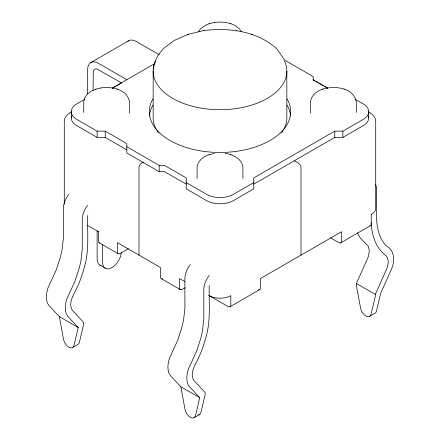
<?xml version="1.0" encoding="UTF-8"?>
<svg xmlns="http://www.w3.org/2000/svg" width="440" height="440" viewBox="0 0 440 440"><rect width="100%" height="100%" fill="white"/><g stroke="black" fill="none" stroke-linecap="round" stroke-linejoin="round"><path stroke-width="0.66" d="M87.78 215.474L87.665 216.541C87.318 233.282 89.293 250.415 84.502 266.739C82.538 274.027 80.118 281.199 76.863 288.019C73.788 294.541 67.749 303.16 72.397 310.42L83.617 322.443L83.617 324.412L79.382 342.381A7.64 4.411 60 0 1 77.979 344.372L72.578 347.49M209.314 285.637L209.198 286.709C208.852 303.446 210.826 320.584 206.036 336.902C204.072 344.19 201.652 351.368 198.396 358.182C195.316 364.711 189.282 373.324 193.924 380.584L205.145 392.607L205.145 394.576L200.91 412.55A7.64 4.411 60 0 1 198.396 414.882M153.423 69.509C153.962 61.1 158.202 53.889 164.071 48.07L174.334 40.348L188.507 34.227M87.665 205.332A15.279 8.822 -60 0 0 82.264 219.252L82.264 249.112L80.966 260.667L79.398 267.619L75.02 281.149L66.759 299.134L65.709 303.248L65.274 307.291L65.494 310.986L66.352 314.072L67.782 316.349L78.216 327.531L73.981 345.499A7.64 4.411 60 0 1 68.761 347.111A7.64 4.411 60 0 1 63.542 339.477L59.307 316.613L48.879 305.432L47.443 303.16L46.59 300.069L46.371 296.379L46.8 292.336L47.856 288.216L56.117 270.237L60.495 256.702L62.062 249.755L63.36 238.2L63.36 208.335A15.279 8.822 -60 0 1 68.761 194.414M209.198 275.495A15.279 8.822 -60 0 0 203.797 289.416L203.797 319.281L202.499 330.836L200.931 337.783L196.554 351.312L188.287 369.298L187.237 373.417L186.808 377.459L187.028 381.15L187.88 384.241L189.316 386.513L199.744 397.694L195.509 415.668A7.64 4.411 60 0 1 190.295 417.274A7.64 4.411 60 0 1 185.075 409.64L180.84 386.782L170.406 375.601L168.977 373.324L168.124 370.238L167.904 366.542L168.333 362.5L169.384 358.386L177.65 340.401L182.028 326.865L183.596 319.918L184.894 308.363L184.894 278.504A15.279 8.822 -60 0 1 190.295 264.583M371.239 222.838C371.668 235.07 375.738 248.298 386.122 255.69C389.444 259.463 388.223 265.161 386.513 269.396L375.293 294.377L375.293 296.346L371.058 314.314A7.64 4.411 60 0 1 365.838 315.925A7.64 4.411 60 0 1 360.618 308.291L356.384 285.428L356.384 283.465L367.604 258.484L368.599 255.75L369.298 250.47L368.335 246.213L360.344 238.139L357.236 232.755M87.17 94.281L84.562 98.098L83.787 101.503L83.655 112.475M198.363 31.911C200.668 27.665 205.056 25.113 209.506 23.623M87.703 93.814L91.163 91.207L96.074 89.111M90.827 62.568L128.639 40.739M84.964 99.187L76.863 103.868A19.096 11.028 0 0 0 76.863 119.46L97.119 131.153L105.221 131.153L126.825 143.627L126.825 152.982L159.236 171.694L164.637 171.694L186.241 184.168M112.316 88.077L155.183 63.327M71.39 111.975C67.832 113.718 64.389 116.765 64.284 121.017L64.284 204.243M112.415 88.286L115.984 86.224M117.172 85.536L121.336 83.138M143.462 162.09L141.68 163.119A3.817 2.206 -60 0 0 138.98 167.794L138.98 255.112M128.381 248.76L120.076 253.556A3.817 2.206 -60 0 1 117.376 251.994L117.376 242.638L160.584 267.586L160.584 276.942A3.817 2.206 -60 0 0 162.586 278.801M355.036 99.187L363.138 103.868A19.096 11.028 0 0 1 363.138 119.46L342.881 131.153L334.78 131.153L253.759 177.931L253.759 188.843L233.503 200.541A19.096 11.028 0 0 1 206.498 200.541L186.241 188.843L186.241 177.931L164.637 165.457L159.236 165.457L126.825 146.746M253.759 182.606L233.503 194.304A19.096 11.028 0 0 1 206.498 194.304L186.241 182.606M253.759 184.168L334.78 137.39L342.881 137.39L363.138 125.697A19.096 11.028 0 0 0 368.566 116.463M185.086 287.749L182.188 289.416A3.817 2.206 -60 0 1 179.487 287.859L179.487 278.504L184.839 281.589M230.01 306.757L259.721 289.608M340.742 242.831L370.447 225.676M194.112 417.654L199.513 414.535M369.655 316.305L375.062 313.187A7.64 4.411 60 0 0 376.459 311.195L380.694 293.227L391.122 270.001C394.807 262.07 395.247 250.657 386.386 245.933C379.638 238.981 377.042 228.943 376.64 219.489L376.64 189.624A15.279 8.822 -60 0 0 375.524 184.751M322.933 89.111C316.959 90.921 310.756 95.513 310.514 102.306L310.514 113.151M209.506 154.6C203.533 156.409 197.329 161.002 197.082 167.794L197.082 178.64M214.363 22.462C223.982 21.181 236.192 22.875 241.637 31.911M203.286 30.696L203.698 30.597C228.641 27.462 256.432 30.921 275.93 48.07L276.991 49.005L284.306 59.56M100.931 87.951C111.557 86.262 128.067 89.375 129.487 102.306L129.487 113.151M214.363 153.439L209.105 154.698M209.105 23.722L214.566 22.413M187.71 34.419L203.698 30.597M95.678 89.21L101.139 87.901M322.536 89.21C334.175 85.388 354.266 87.467 356.345 102.306L356.345 112.475M71.434 116.463A19.096 11.028 0 0 0 76.863 125.697L97.119 137.39L105.221 137.39L126.825 149.864M242.919 178.64L242.919 167.794C242.457 158.994 233.079 154.517 225.434 153.389L225.638 153.439M230.494 23.623L230.896 23.722M251.493 34.227L252.291 34.419M343.926 89.111L344.322 89.21M117.068 89.111L117.464 89.21M230.494 154.6L230.896 154.698M236.302 30.597L236.715 30.696M284.3 59.912L313.175 76.582L313.175 80.322M313.175 79.701L327.773 88.127M313.313 80.047L314.501 80.734M315.689 81.417L317.477 82.451M318.665 83.138L322.828 85.536M324.016 86.224L327.586 88.286M368.61 111.975C372.168 113.718 375.611 116.765 375.716 121.017L375.716 208.335A15.279 8.822 0 0 1 371.239 214.572M159.319 54.802L136.279 41.498A15.279 8.822 60 0 0 127.71 41.431M294.168 160.721L298.32 163.119A3.817 2.206 60 0 1 301.02 167.794L301.02 255.112M126.825 79.701L98.467 63.327A15.279 8.822 60 0 0 87.665 69.564L87.665 94.089M121.578 82.901L97.081 69.031A7.574 4.373 60 0 0 93.297 71.214L93.066 90.189M330.561 237.864L338.833 242.638A3.817 2.206 60 0 0 341.534 241.082L341.534 231.726L260.513 278.504L260.513 287.859A3.817 2.206 60 0 1 258.511 289.713M356.384 283.465L375.293 294.377M87.18 225.209L98.637 231.825M208.604 295.312L228.102 306.57A3.817 2.206 60 0 0 230.802 305.008L230.802 295.652A15.279 8.822 0 0 1 209.198 295.652M99.259 242.831L118.162 253.743M161.376 278.69L180.279 289.608M99.886 265.133L105.287 268.252M59.307 316.613L78.216 327.531M180.84 386.782L199.744 397.694M371.239 214.071L371.239 223.927A3.817 2.206 60 0 1 369.892 225.852M368.731 111.661L368.731 117.898M342.881 131.153L342.881 137.39M334.78 131.153L334.78 137.39M286.841 71.121L286.841 117.898A66.842 38.588 0 0 1 284.851 127.243M159.236 165.457L159.236 171.694M153.159 71.121L153.159 117.898A66.842 38.588 0 0 0 155.149 127.243M105.221 131.153L105.221 137.39M102.52 244.261L102.52 262.13A13.37 7.716 -60 0 0 111.48 267.861A13.37 7.716 -60 0 0 121.374 252.384M98.467 231.726L98.467 241.082A3.817 2.206 -60 0 0 99.82 243.001M97.119 131.153L97.119 137.39M97.119 230.835L97.119 259.012A13.37 7.716 -60 0 0 101.151 265.628M71.269 111.661L71.269 117.898M284.559 61.133A66.842 38.588 0 0 1 220 109.709A66.842 38.588 0 0 1 155.441 61.133M284.559 127.886A66.842 38.588 0 0 1 283.701 129.586M283.047 130.713A66.842 38.588 0 0 1 281.551 132.941M158.45 132.941A66.842 38.588 0 0 1 156.954 130.713M156.299 129.586A66.842 38.588 0 0 1 155.441 127.886M287.078 98.841A70.659 40.794 0 0 1 220 152.455A70.659 40.794 0 0 1 152.922 98.841M149.424 115.907A70.659 40.794 0 0 1 152.922 105.078M287.078 105.078A70.659 40.794 0 0 1 290.576 115.907"/></g></svg>
